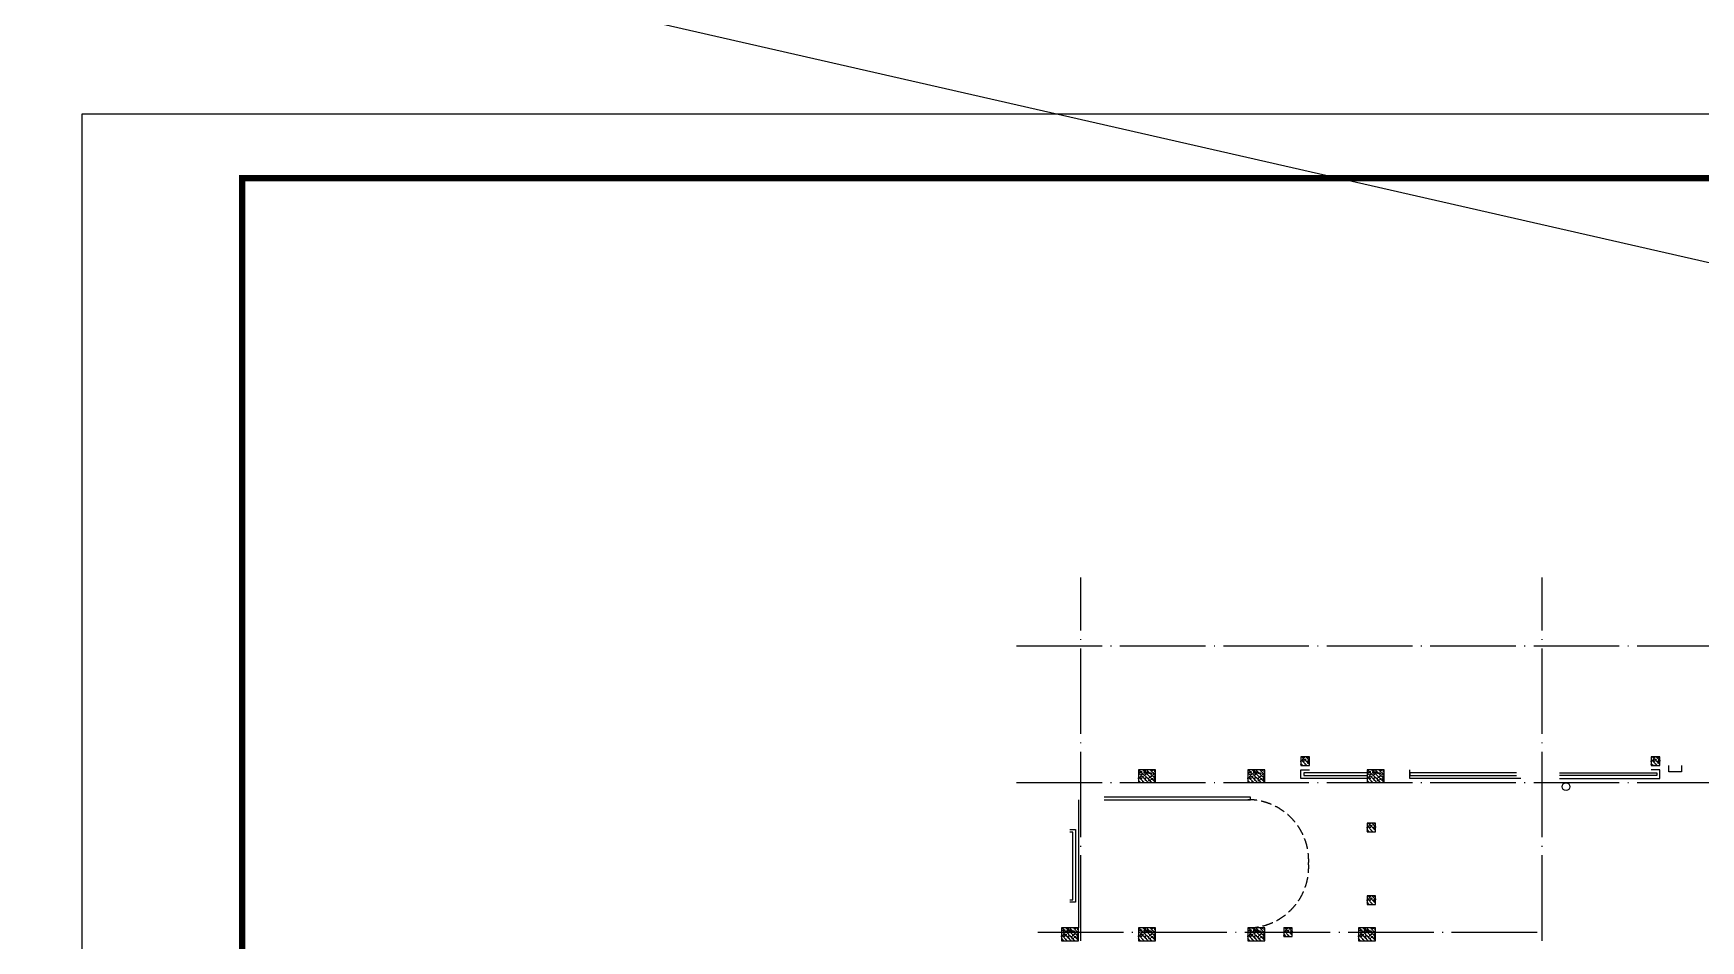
# Model space of a CAD drawing. Extents: x 6843040 to 15500510, y -6507076 to -4940511.
# Drawn here: x 8849120 to 8888130, y -5494202 to -5472962 of the extents above; entities that cross this region are included whole.
import ezdxf

# ---------------------------------------------------------------- set-up
doc = ezdxf.new("R2010")
doc.units = 0
doc.header["$LTSCALE"] = 1000
doc.header["$MEASUREMENT"] = 0
doc.linetypes.add('DASH', pattern=[0.35, 0.25, -0.1])
doc.linetypes.add('DOTE', pattern=[2.42, 2, -0.2, 0.02, -0.2])
for name, color, linetype in [('COLUMN', 10, 'Continuous'), ('DOTE', 8, 'DOTE'), ('E_LINE_4', 5, 'Continuous'), ('FLOOR', 9, 'Continuous'), ('plan-1', 40, 'Continuous'), ('PUB_HATCH', 8, 'Continuous'), ('PUB_TITLE', 4, 'Continuous'), ('RAIL', 163, 'Continuous'), ('S_SURFACE', 6, 'Continuous'), ('STAIR', 2, 'Continuous'), ('VPIPE-雨水', 4, 'Continuous')]:
    doc.layers.add(name, color=color, linetype=linetype)
doc.layers.add('DIM_MODI', color=6, linetype='Continuous', plot=False)

# ---------------------------------------------------------------- blocks, each defined once
blk = doc.blocks.new('6层构造柱0911')
at = {"layer": 'PUB_HATCH'}
h = blk.add_hatch(dxfattribs=at)
h.set_pattern_fill('钢筋混凝土', color=256, scale=25, angle=90, style=0)
h.set_pattern_definition([(134.999998, (-1437225.307, 602044.78), (-44.194175, -44.194172), []), (140, (-1437225.3, 602044.78), (15.68804, 179.315045), [18.75, -206.25]), (85, (-1437225.3, 602044.78), (-188.048035, -34.68783), [15, -165]), (190.4514, (-1437224, 602059.73), (-172.35988, 144.62735), [15.93505, -175.28553]), (136.1842, (-1437275.3, 602044.78), (41.37976, 266.81026), [28.125, -309.375]), (186.6356, (-1437271.86, 602067.02), (-243.52946, 233.66568), [23.90257, -262.92825]), (81.1842, (-1437275.3, 602044.78), (-243.52964, 233.6655), [22.5, -247.5]), (111, (-1437262.8, 602069.78), (100.65473, 149.22676), [18.75, -206.25]), (56, (-1437262.8, 602069.78), (-181.28751, 60.82884), [15, -165]), (161.4514, (-1437254.42, 602082.22), (-80.63262, 210.05566), [15.93505, -175.28553]), (127.499998, (-1437225.307, 602044.78), (-83.223463, 3.039967), [0, -163, 0, -167.5, 0, -165.625]), (97.499998, (-1437225.31, 602044.78), (-98.602926, 65.767388), [0, -95.5, 0, -159.25, 0, -63.125]), (57.499998, (-1437225.31, 601989.03), (5.638722, 133.455609), [0, -62.5, 0, -195, 0, -258.75]), (47.499998, (-1437225.31, 601964.03), (-25.02624, 145.796543), [0, -81.25, 0, -129.5, 0, -183.75])])
edge = h.paths.add_edge_path()
edge.add_line((-1130809, 869526), (-1131009, 869526))
edge.add_line((-1130809, 869526), (-1130809, 869726))
edge.add_line((-1130809, 869726), (-1131009, 869726))
edge.add_line((-1131009, 869726), (-1131009, 869526))
h = blk.add_hatch(dxfattribs=at)
h.set_pattern_fill('钢筋混凝土', color=256, scale=25, angle=90, style=0)
h.set_pattern_definition([(134.999998, (-1429025.307, 602044.78), (-44.194175, -44.194172), []), (140, (-1429025.3, 602044.78), (15.68804, 179.315045), [18.75, -206.25]), (85, (-1429025.3, 602044.78), (-188.048035, -34.68783), [15, -165]), (190.4514, (-1429024, 602059.73), (-172.35988, 144.62735), [15.93505, -175.28553]), (136.1842, (-1429075.3, 602044.78), (41.37976, 266.81026), [28.125, -309.375]), (186.6356, (-1429071.86, 602067.02), (-243.52946, 233.66568), [23.90257, -262.92825]), (81.1842, (-1429075.3, 602044.78), (-243.52964, 233.6655), [22.5, -247.5]), (111, (-1429062.8, 602069.78), (100.65473, 149.22676), [18.75, -206.25]), (56, (-1429062.8, 602069.78), (-181.28751, 60.82884), [15, -165]), (161.4514, (-1429054.42, 602082.22), (-80.63262, 210.05566), [15.93505, -175.28553]), (127.499998, (-1429025.307, 602044.78), (-83.223463, 3.039967), [0, -163, 0, -167.5, 0, -165.625]), (97.499998, (-1429025.31, 602044.78), (-98.602926, 65.767388), [0, -95.5, 0, -159.25, 0, -63.125]), (57.499998, (-1429025.31, 601989.03), (5.638722, 133.455609), [0, -62.5, 0, -195, 0, -258.75]), (47.499998, (-1429025.31, 601964.03), (-25.02624, 145.796543), [0, -81.25, 0, -129.5, 0, -183.75])])
edge = h.paths.add_edge_path()
edge.add_line((-1122609, 869526), (-1122809, 869526))
edge.add_line((-1122609, 869526), (-1122609, 869726))
edge.add_line((-1122609, 869726), (-1122809, 869726))
edge.add_line((-1122809, 869726), (-1122809, 869526))
h = blk.add_hatch(dxfattribs=at)
h.set_pattern_fill('钢筋混凝土', color=256, scale=25, angle=90, style=0)
h.set_pattern_definition([(134.999998, (-1441025.3, 601644.783), (-44.194175, -44.194172), []), (140, (-1441025.3, 601644.78), (15.68804, 179.315045), [18.75, -206.25]), (85, (-1441025.3, 601644.78), (-188.048035, -34.68783), [15, -165]), (190.4514, (-1441024, 601659.73), (-172.35988, 144.62735), [15.93505, -175.28553]), (136.1842, (-1441075.3, 601644.78), (41.37976, 266.81026), [28.125, -309.375]), (186.6356, (-1441071.85, 601667.02), (-243.52946, 233.66568), [23.90257, -262.92825]), (81.1842, (-1441075.3, 601644.78), (-243.52964, 233.6655), [22.5, -247.5]), (111, (-1441062.8, 601669.78), (100.65473, 149.22676), [18.75, -206.25]), (56, (-1441062.8, 601669.78), (-181.28751, 60.82884), [15, -165]), (161.4514, (-1441054.41, 601682.22), (-80.63262, 210.05566), [15.93505, -175.28553]), (127.499998, (-1441025.3, 601644.78), (-83.223463, 3.039967), [0, -163, 0, -167.5, 0, -165.625]), (97.499998, (-1441025.3, 601644.78), (-98.602926, 65.767388), [0, -95.5, 0, -159.25, 0, -63.125]), (57.499998, (-1441025.3, 601589.03), (5.638722, 133.455609), [0, -62.5, 0, -195, 0, -258.75]), (47.499998, (-1441025.3, 601564.03), (-25.02624, 145.796543), [0, -81.25, 0, -129.5, 0, -183.75])])
edge = h.paths.add_edge_path()
edge.add_line((-1134409, 869126), (-1134809, 869126))
edge.add_line((-1134409, 869126), (-1134409, 869426))
edge.add_line((-1134409, 869426), (-1134809, 869426))
edge.add_line((-1134809, 869426), (-1134809, 869126))
h = blk.add_hatch(dxfattribs=at)
h.set_pattern_fill('钢筋混凝土', color=256, scale=25, angle=90, style=0)
h.set_pattern_definition([(134.999998, (-1438465.3, 601644.783), (-44.194175, -44.194172), []), (140, (-1438465.3, 601644.78), (15.68804, 179.315045), [18.75, -206.25]), (85, (-1438465.3, 601644.78), (-188.048035, -34.68783), [15, -165]), (190.4514, (-1438464, 601659.73), (-172.35988, 144.62735), [15.93505, -175.28553]), (136.1842, (-1438515.3, 601644.78), (41.37976, 266.81026), [28.125, -309.375]), (186.6356, (-1438511.85, 601667.02), (-243.52946, 233.66568), [23.90257, -262.92825]), (81.1842, (-1438515.3, 601644.78), (-243.52964, 233.6655), [22.5, -247.5]), (111, (-1438502.8, 601669.78), (100.65473, 149.22676), [18.75, -206.25]), (56, (-1438502.8, 601669.78), (-181.28751, 60.82884), [15, -165]), (161.4514, (-1438494.41, 601682.22), (-80.63262, 210.05566), [15.93505, -175.28553]), (127.499998, (-1438465.3, 601644.78), (-83.223463, 3.039967), [0, -163, 0, -167.5, 0, -165.625]), (97.499998, (-1438465.3, 601644.78), (-98.602926, 65.767388), [0, -95.5, 0, -159.25, 0, -63.125]), (57.499998, (-1438465.3, 601589.03), (5.638722, 133.455609), [0, -62.5, 0, -195, 0, -258.75]), (47.499998, (-1438465.3, 601564.03), (-25.02624, 145.796543), [0, -81.25, 0, -129.5, 0, -183.75])])
edge = h.paths.add_edge_path()
edge.add_line((-1131849, 869126), (-1132249, 869126))
edge.add_line((-1131849, 869126), (-1131849, 869426))
edge.add_line((-1131849, 869426), (-1132249, 869426))
edge.add_line((-1132249, 869426), (-1132249, 869126))
h = blk.add_hatch(dxfattribs=at)
h.set_pattern_fill('钢筋混凝土', color=256, scale=25, angle=90, style=0)
h.set_pattern_definition([(134.999998, (-1435675.3, 601644.783), (-44.194175, -44.194172), []), (140, (-1435675.3, 601644.78), (15.68804, 179.315045), [18.75, -206.25]), (85, (-1435675.3, 601644.78), (-188.048035, -34.68783), [15, -165]), (190.4514, (-1435674, 601659.73), (-172.35988, 144.62735), [15.93505, -175.28553]), (136.1842, (-1435725.3, 601644.78), (41.37976, 266.81026), [28.125, -309.375]), (186.6356, (-1435721.85, 601667.02), (-243.52946, 233.66568), [23.90257, -262.92825]), (81.1842, (-1435725.3, 601644.78), (-243.52964, 233.6655), [22.5, -247.5]), (111, (-1435712.8, 601669.78), (100.65473, 149.22676), [18.75, -206.25]), (56, (-1435712.8, 601669.78), (-181.28751, 60.82884), [15, -165]), (161.4514, (-1435704.42, 601682.22), (-80.63262, 210.05566), [15.93505, -175.28553]), (127.499998, (-1435675.3, 601644.78), (-83.223463, 3.039967), [0, -163, 0, -167.5, 0, -165.625]), (97.499998, (-1435675.3, 601644.78), (-98.602926, 65.767388), [0, -95.5, 0, -159.25, 0, -63.125]), (57.499998, (-1435675.3, 601589.03), (5.638722, 133.455609), [0, -62.5, 0, -195, 0, -258.75]), (47.499998, (-1435675.3, 601564.03), (-25.02624, 145.796543), [0, -81.25, 0, -129.5, 0, -183.75])])
edge = h.paths.add_edge_path()
edge.add_line((-1129059, 869126), (-1129459, 869126))
edge.add_line((-1129059, 869126), (-1129059, 869426))
edge.add_line((-1129059, 869426), (-1129459, 869426))
edge.add_line((-1129459, 869426), (-1129459, 869126))
h = blk.add_hatch(dxfattribs=at)
h.set_pattern_fill('钢筋混凝土', color=256, scale=25, angle=90, style=0)
h.set_pattern_definition([(134.999998, (-1435675.3, 600494.783), (-44.194175, -44.194172), []), (140, (-1435675.3, 600494.78), (15.68804, 179.315045), [18.75, -206.25]), (85, (-1435675.3, 600494.78), (-188.048035, -34.68783), [15, -165]), (190.4514, (-1435674, 600509.73), (-172.35988, 144.62735), [15.93505, -175.28553]), (136.1842, (-1435725.3, 600494.78), (41.37976, 266.81026), [28.125, -309.375]), (186.6356, (-1435721.85, 600517.02), (-243.52946, 233.66568), [23.90257, -262.92825]), (81.1842, (-1435725.3, 600494.78), (-243.52964, 233.6655), [22.5, -247.5]), (111, (-1435712.8, 600519.78), (100.65473, 149.22676), [18.75, -206.25]), (56, (-1435712.8, 600519.78), (-181.28751, 60.82884), [15, -165]), (161.4514, (-1435704.42, 600532.22), (-80.63262, 210.05566), [15.93505, -175.28553]), (127.499998, (-1435675.3, 600494.78), (-83.223463, 3.039967), [0, -163, 0, -167.5, 0, -165.625]), (97.499998, (-1435675.3, 600494.78), (-98.602926, 65.767388), [0, -95.5, 0, -159.25, 0, -63.125]), (57.499998, (-1435675.3, 600439.03), (5.638722, 133.455609), [0, -62.5, 0, -195, 0, -258.75]), (47.499998, (-1435675.3, 600414.03), (-25.02624, 145.796543), [0, -81.25, 0, -129.5, 0, -183.75])])
edge = h.paths.add_edge_path()
edge.add_line((-1129259, 867976), (-1129459, 867976))
edge.add_line((-1129259, 867976), (-1129259, 868176))
edge.add_line((-1129259, 868176), (-1129459, 868176))
edge.add_line((-1129459, 868176), (-1129459, 867976))
h = blk.add_hatch(dxfattribs=at)
h.set_pattern_fill('钢筋混凝土', color=256, scale=25, angle=90, style=0)
h.set_pattern_definition([(134.999998, (-1435675.3, 598794.783), (-44.194175, -44.194172), []), (140, (-1435675.3, 598794.78), (15.68804, 179.315045), [18.75, -206.25]), (85, (-1435675.3, 598794.78), (-188.048035, -34.68783), [15, -165]), (190.4514, (-1435674, 598809.73), (-172.35988, 144.62735), [15.93505, -175.28553]), (136.1842, (-1435725.3, 598794.78), (41.37976, 266.81026), [28.125, -309.375]), (186.6356, (-1435721.85, 598817.02), (-243.52946, 233.66568), [23.90257, -262.92825]), (81.1842, (-1435725.3, 598794.78), (-243.52964, 233.6655), [22.5, -247.5]), (111, (-1435712.8, 598819.78), (100.65473, 149.22676), [18.75, -206.25]), (56, (-1435712.8, 598819.78), (-181.28751, 60.82884), [15, -165]), (161.4514, (-1435704.42, 598832.22), (-80.63262, 210.05566), [15.93505, -175.28553]), (127.499998, (-1435675.3, 598794.78), (-83.223463, 3.039967), [0, -163, 0, -167.5, 0, -165.625]), (97.499998, (-1435675.3, 598794.78), (-98.602926, 65.767388), [0, -95.5, 0, -159.25, 0, -63.125]), (57.499998, (-1435675.3, 598739.03), (5.638722, 133.455609), [0, -62.5, 0, -195, 0, -258.75]), (47.499998, (-1435675.3, 598714.03), (-25.02624, 145.796543), [0, -81.25, 0, -129.5, 0, -183.75])])
edge = h.paths.add_edge_path()
edge.add_line((-1129259, 866276), (-1129459, 866276))
edge.add_line((-1129259, 866276), (-1129259, 866476))
edge.add_line((-1129259, 866476), (-1129459, 866476))
edge.add_line((-1129459, 866476), (-1129459, 866276))
h = blk.add_hatch(dxfattribs=at)
h.set_pattern_fill('钢筋混凝土', color=256, scale=25, angle=90, style=0)
h.set_pattern_definition([(134.999998, (-1442825.307, 597944.783), (-44.194175, -44.194172), []), (140, (-1442825.3, 597944.78), (15.68804, 179.315045), [18.75, -206.25]), (85, (-1442825.3, 597944.78), (-188.048035, -34.68783), [15, -165]), (190.4514, (-1442824, 597959.73), (-172.35988, 144.62735), [15.93505, -175.28553]), (136.1842, (-1442875.3, 597944.78), (41.37976, 266.81026), [28.125, -309.375]), (186.6356, (-1442871.86, 597967.02), (-243.52946, 233.66568), [23.90257, -262.92825]), (81.1842, (-1442875.3, 597944.78), (-243.52964, 233.6655), [22.5, -247.5]), (111, (-1442862.8, 597969.78), (100.65473, 149.22676), [18.75, -206.25]), (56, (-1442862.8, 597969.78), (-181.28751, 60.82884), [15, -165]), (161.4514, (-1442854.42, 597982.22), (-80.63262, 210.05566), [15.93505, -175.28553]), (127.499998, (-1442825.307, 597944.78), (-83.223463, 3.039967), [0, -163, 0, -167.5, 0, -165.625]), (97.499998, (-1442825.31, 597944.78), (-98.602926, 65.767388), [0, -95.5, 0, -159.25, 0, -63.125]), (57.499998, (-1442825.31, 597889.03), (5.638722, 133.455609), [0, -62.5, 0, -195, 0, -258.75]), (47.499998, (-1442825.31, 597864.03), (-25.02624, 145.796543), [0, -81.25, 0, -129.5, 0, -183.75])])
edge = h.paths.add_edge_path()
edge.add_line((-1136209, 865426), (-1136609, 865426))
edge.add_line((-1136209, 865426), (-1136209, 865726))
edge.add_line((-1136209, 865726), (-1136609, 865726))
edge.add_line((-1136609, 865726), (-1136609, 865426))
h = blk.add_hatch(dxfattribs=at)
h.set_pattern_fill('钢筋混凝土', color=256, scale=25, angle=90, style=0)
h.set_pattern_definition([(134.999998, (-1441025.3, 597944.783), (-44.194175, -44.194172), []), (140, (-1441025.3, 597944.78), (15.68804, 179.315045), [18.75, -206.25]), (85, (-1441025.3, 597944.78), (-188.048035, -34.68783), [15, -165]), (190.4514, (-1441024, 597959.73), (-172.35988, 144.62735), [15.93505, -175.28553]), (136.1842, (-1441075.3, 597944.78), (41.37976, 266.81026), [28.125, -309.375]), (186.6356, (-1441071.85, 597967.02), (-243.52946, 233.66568), [23.90257, -262.92825]), (81.1842, (-1441075.3, 597944.78), (-243.52964, 233.6655), [22.5, -247.5]), (111, (-1441062.8, 597969.78), (100.65473, 149.22676), [18.75, -206.25]), (56, (-1441062.8, 597969.78), (-181.28751, 60.82884), [15, -165]), (161.4514, (-1441054.42, 597982.22), (-80.63262, 210.05566), [15.93505, -175.28553]), (127.499998, (-1441025.3, 597944.78), (-83.223463, 3.039967), [0, -163, 0, -167.5, 0, -165.625]), (97.499998, (-1441025.3, 597944.78), (-98.602926, 65.767388), [0, -95.5, 0, -159.25, 0, -63.125]), (57.499998, (-1441025.3, 597889.03), (5.638722, 133.455609), [0, -62.5, 0, -195, 0, -258.75]), (47.499998, (-1441025.3, 597864.03), (-25.02624, 145.796543), [0, -81.25, 0, -129.5, 0, -183.75])])
edge = h.paths.add_edge_path()
edge.add_line((-1134409, 865426), (-1134809, 865426))
edge.add_line((-1134409, 865426), (-1134409, 865726))
edge.add_line((-1134409, 865726), (-1134809, 865726))
edge.add_line((-1134809, 865726), (-1134809, 865426))
h = blk.add_hatch(dxfattribs=at)
h.set_pattern_fill('钢筋混凝土', color=256, scale=25, angle=90, style=0)
h.set_pattern_definition([(134.999998, (-1438465.3, 597944.783), (-44.194175, -44.194172), []), (140, (-1438465.3, 597944.78), (15.68804, 179.315045), [18.75, -206.25]), (85, (-1438465.3, 597944.78), (-188.048035, -34.68783), [15, -165]), (190.4514, (-1438464, 597959.73), (-172.35988, 144.62735), [15.93505, -175.28553]), (136.1842, (-1438515.3, 597944.78), (41.37976, 266.81026), [28.125, -309.375]), (186.6356, (-1438511.85, 597967.02), (-243.52946, 233.66568), [23.90257, -262.92825]), (81.1842, (-1438515.3, 597944.78), (-243.52964, 233.6655), [22.5, -247.5]), (111, (-1438502.8, 597969.78), (100.65473, 149.22676), [18.75, -206.25]), (56, (-1438502.8, 597969.78), (-181.28751, 60.82884), [15, -165]), (161.4514, (-1438494.42, 597982.22), (-80.63262, 210.05566), [15.93505, -175.28553]), (127.499998, (-1438465.3, 597944.78), (-83.223463, 3.039967), [0, -163, 0, -167.5, 0, -165.625]), (97.499998, (-1438465.3, 597944.78), (-98.602926, 65.767388), [0, -95.5, 0, -159.25, 0, -63.125]), (57.499998, (-1438465.3, 597889.03), (5.638722, 133.455609), [0, -62.5, 0, -195, 0, -258.75]), (47.499998, (-1438465.3, 597864.03), (-25.02624, 145.796543), [0, -81.25, 0, -129.5, 0, -183.75])])
edge = h.paths.add_edge_path()
edge.add_line((-1131849, 865426), (-1132249, 865426))
edge.add_line((-1131849, 865426), (-1131849, 865726))
edge.add_line((-1131849, 865726), (-1132249, 865726))
edge.add_line((-1132249, 865726), (-1132249, 865426))
h = blk.add_hatch(dxfattribs=at)
h.set_pattern_fill('钢筋混凝土', color=256, scale=25, angle=90, style=0)
h.set_pattern_definition([(134.999998, (-1437625.307, 598044.783), (-44.194175, -44.194172), []), (140, (-1437625.3, 598044.78), (15.68804, 179.315045), [18.75, -206.25]), (85, (-1437625.3, 598044.78), (-188.048035, -34.68783), [15, -165]), (190.4514, (-1437624, 598059.73), (-172.35988, 144.62735), [15.93505, -175.28553]), (136.1842, (-1437675.3, 598044.78), (41.37976, 266.81026), [28.125, -309.375]), (186.6356, (-1437671.86, 598067.02), (-243.52946, 233.66568), [23.90257, -262.92825]), (81.1842, (-1437675.3, 598044.78), (-243.52964, 233.6655), [22.5, -247.5]), (111, (-1437662.8, 598069.78), (100.65473, 149.22676), [18.75, -206.25]), (56, (-1437662.8, 598069.78), (-181.28751, 60.82884), [15, -165]), (161.4514, (-1437654.42, 598082.22), (-80.63262, 210.05566), [15.93505, -175.28553]), (127.499998, (-1437625.307, 598044.78), (-83.223463, 3.039967), [0, -163, 0, -167.5, 0, -165.625]), (97.499998, (-1437625.31, 598044.78), (-98.602926, 65.767388), [0, -95.5, 0, -159.25, 0, -63.125]), (57.499998, (-1437625.31, 597989.03), (5.638722, 133.455609), [0, -62.5, 0, -195, 0, -258.75]), (47.499998, (-1437625.31, 597964.03), (-25.02624, 145.796543), [0, -81.25, 0, -129.5, 0, -183.75])])
edge = h.paths.add_edge_path()
edge.add_line((-1131209, 865526), (-1131409, 865526))
edge.add_line((-1131209, 865526), (-1131209, 865726))
edge.add_line((-1131209, 865726), (-1131409, 865726))
edge.add_line((-1131409, 865726), (-1131409, 865526))
h = blk.add_hatch(dxfattribs=at)
h.set_pattern_fill('钢筋混凝土', color=256, scale=25, angle=90, style=0)
h.set_pattern_definition([(134.999998, (-1435875.3, 597944.783), (-44.194175, -44.194172), []), (140, (-1435875.3, 597944.78), (15.68804, 179.315045), [18.75, -206.25]), (85, (-1435875.3, 597944.78), (-188.048035, -34.68783), [15, -165]), (190.4514, (-1435874, 597959.73), (-172.35988, 144.62735), [15.93505, -175.28553]), (136.1842, (-1435925.3, 597944.78), (41.37976, 266.81026), [28.125, -309.375]), (186.6356, (-1435921.85, 597967.02), (-243.52946, 233.66568), [23.90257, -262.92825]), (81.1842, (-1435925.3, 597944.78), (-243.52964, 233.6655), [22.5, -247.5]), (111, (-1435912.8, 597969.78), (100.65473, 149.22676), [18.75, -206.25]), (56, (-1435912.8, 597969.78), (-181.28751, 60.82884), [15, -165]), (161.4514, (-1435904.42, 597982.22), (-80.63262, 210.05566), [15.93505, -175.28553]), (127.499998, (-1435875.3, 597944.78), (-83.223463, 3.039967), [0, -163, 0, -167.5, 0, -165.625]), (97.499998, (-1435875.3, 597944.78), (-98.602926, 65.767388), [0, -95.5, 0, -159.25, 0, -63.125]), (57.499998, (-1435875.3, 597889.03), (5.638722, 133.455609), [0, -62.5, 0, -195, 0, -258.75]), (47.499998, (-1435875.3, 597864.03), (-25.02624, 145.796543), [0, -81.25, 0, -129.5, 0, -183.75])])
edge = h.paths.add_edge_path()
edge.add_line((-1129259, 865426), (-1129659, 865426))
edge.add_line((-1129259, 865426), (-1129259, 865726))
edge.add_line((-1129259, 865726), (-1129659, 865726))
edge.add_line((-1129659, 865726), (-1129659, 865426))
at = {"layer": 'COLUMN'}
for points in [[(-1131009, 869526), (-1130809, 869526), (-1130809, 869726), (-1131009, 869726)], [(-1122809, 869526), (-1122609, 869526), (-1122609, 869726), (-1122809, 869726)], [(-1134809, 869126), (-1134409, 869126), (-1134409, 869426), (-1134809, 869426)], [(-1132249, 869126), (-1131849, 869126), (-1131849, 869426), (-1132249, 869426)], [(-1129459, 869126), (-1129059, 869126), (-1129059, 869426), (-1129459, 869426)], [(-1129459, 867976), (-1129259, 867976), (-1129259, 868176), (-1129459, 868176)], [(-1129459, 866276), (-1129259, 866276), (-1129259, 866476), (-1129459, 866476)], [(-1136609, 865426), (-1136209, 865426), (-1136209, 865726), (-1136609, 865726)], [(-1134809, 865426), (-1134409, 865426), (-1134409, 865726), (-1134809, 865726)], [(-1132249, 865426), (-1131849, 865426), (-1131849, 865726), (-1132249, 865726)], [(-1131409, 865526), (-1131209, 865526), (-1131209, 865726), (-1131409, 865726)], [(-1129659, 865426), (-1129259, 865426), (-1129259, 865726), (-1129659, 865726)]]:
    blk.add_lwpolyline(points, close=True, dxfattribs=at)
blk = doc.blocks.new('六层排水消防0922')
at = {"layer": 'VPIPE-雨水'}
blk.add_circle((8884980, -5490597), 90, dxfattribs=at)

msp = doc.modelspace()

# ---------------------------------------------------------------- linework, layer by layer
at = {"layer": 'DIM_MODI'}
msp.add_lwpolyline([(8942178.7, -5526373.4), (7717926.7, -5211216.4), (8942097.1, -5490601.1)], dxfattribs=at)
at = {"layer": 'DOTE'}
for p, q in [((8873624.1, -5554702), (8873624.1, -5485702.5)), ((8884424.1, -5554702), (8884424.1, -5485702.5)), ((8872124.1, -5487302), (9004224.1, -5487302)), ((8872124.1, -5490502), (9004224.1, -5490502)), ((8872624.1, -5494002), (8884424.1, -5494002))]:
    msp.add_line(p, q, dxfattribs=at)
at = {"layer": 'FLOOR'}
for points in [[(8880324.1, -5490402), (8878774.1, -5490402), (8878774.1, -5490202), (8878974.1, -5490202)], [(8883924.1, -5490402), (8881324.1, -5490402), (8881324.1, -5490202)], [(8884824.1, -5490402), (8887174.5, -5490402), (8887174.5, -5490202), (8886974.1, -5490202)], [(8873574.1, -5490902), (8873574.1, -5493902)]]:
    msp.add_lwpolyline(points, dxfattribs=at)
at = {"layer": 'FLOOR', "linetype": 'DASH'}
msp.add_lwpolyline([(8877534.1, -5493901.2, 0.4297216), (8878957.1, -5492401.2, 0.4297216), (8877534.1, -5490901.2)], format="xyb", dxfattribs=at)
at = {"layer": 'PUB_TITLE'}
msp.add_lwpolyline([(8850254.4, -5601001.4), (9028604.4, -5601001.4), (9028604.4, -5474851.4), (8850254.4, -5474851.4)], close=True, dxfattribs=at)
at = {"layer": 'PUB_TITLE', "const_width": 150}
msp.add_lwpolyline([(8854004.4, -5599501.4), (9027104.4, -5599501.4), (9027104.4, -5476351.4), (8854004.4, -5476351.4)], close=True, dxfattribs=at)
at = {"layer": 'RAIL'}
for points in [[(8880324.1, -5490272), (8878844.1, -5490272), (8878844.1, -5490332), (8880324.1, -5490332)], [(8883824.1, -5490272), (8881324.1, -5490272), (8881324.1, -5490332), (8883824.1, -5490332)], [(8884824.1, -5490272), (8887104.5, -5490272), (8887104.5, -5490332), (8884824.1, -5490332)], [(8873374.1, -5491602), (8873504.1, -5491602), (8873504.1, -5493302), (8873374.1, -5493302)], [(8873374.1, -5493242), (8873444.1, -5493242), (8873444.1, -5491662), (8873374.1, -5491662)]]:
    msp.add_lwpolyline(points, dxfattribs=at)
at = {"layer": 'S_SURFACE'}
msp.add_lwpolyline([(8887685.4, -5490102), (8887685.4, -5490252), (8887385.4, -5490252), (8887385.4, -5490102)], dxfattribs=at)
at = {"layer": 'STAIR'}
msp.add_lwpolyline([(8874174.1, -5490901.2), (8877594.1, -5490901.2), (8877594.1, -5490841.2), (8874174.1, -5490841.2)], dxfattribs=at)

# ---------------------------------------------------------------- block references
at = {"layer": 'E_LINE_4'}
msp.add_blockref('6层构造柱0911', (10009783.1, -6359627.9), dxfattribs=at)
at = {"layer": 'plan-1'}
msp.add_blockref('六层排水消防0922', (0, 0), dxfattribs=at)

doc.saveas('drawing.dxf')
